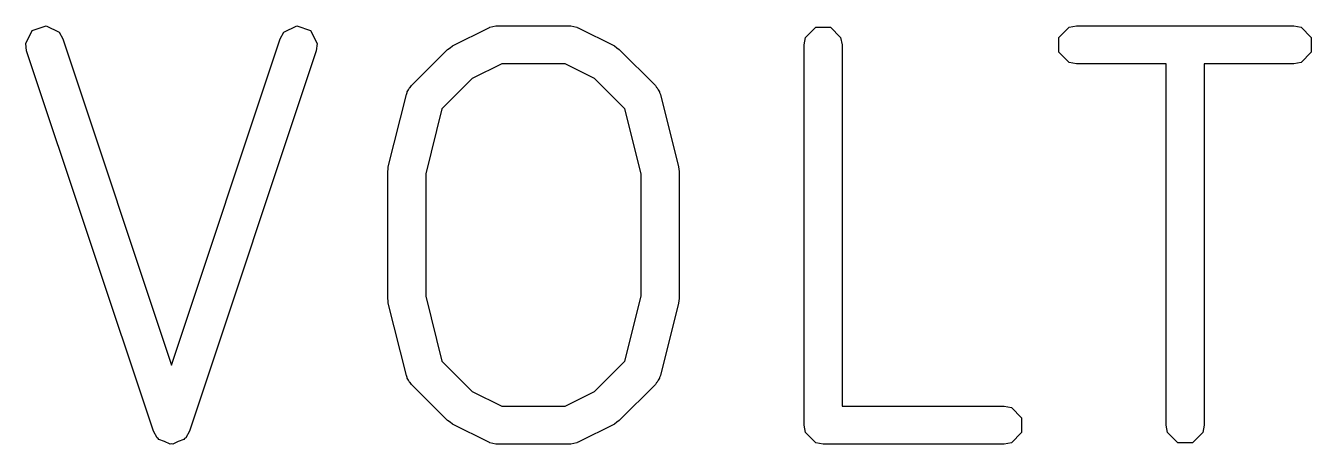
# Model space of a CAD drawing. Header units: millimetres. Extents: x 4 to 152, y 19 to 149.
# Drawn here: x 61.111 to 64.493, y 136.578 to 137.678 of the extents above; entities that cross this region are included whole.
import ezdxf

# ---------------------------------------------------------------- set-up
doc = ezdxf.new("R2010")
doc.units = ezdxf.units.MM
doc.layers.add('F.Silkscreen', color=41, linetype='CONTINUOUS', true_color=0xf2eda1)

msp = doc.modelspace()

# ---------------------------------------------------------------- linework, layer by layer
at = {"layer": 'F.Silkscreen', "linetype": 'CONTINUOUS'}
for p, q in [((61.128267, 137.665354), (61.164571, 137.677455)), ((61.164571, 137.677455), (61.1988, 137.660341)), ((61.78992, 137.66034), (61.824149, 137.677455)), ((61.824149, 137.677455), (61.860453, 137.665353)), ((62.329142, 137.672302), (62.331557, 137.672964)), ((62.331557, 137.672964), (62.332369, 137.673775)), ((62.332369, 137.673775), (62.34023, 137.675339)), ((62.34023, 137.675339), (62.347958, 137.677455)), ((62.347958, 137.677455), (62.349046, 137.677093)), ((62.349046, 137.677093), (62.351503, 137.677581)), ((62.351503, 137.677581), (62.541979, 137.677581)), ((62.541979, 137.677581), (62.544435, 137.677093)), ((62.544435, 137.677093), (62.545524, 137.677455)), ((62.545524, 137.677455), (62.553251, 137.675339)), ((62.553251, 137.675339), (62.561113, 137.673775)), ((62.561113, 137.673775), (62.561924, 137.672964)), ((62.561924, 137.672964), (62.56434, 137.672302)), ((63.162452, 137.646715), (63.189512, 137.673775)), ((63.189512, 137.673775), (63.22778, 137.673775)), ((63.22778, 137.673775), (63.25484, 137.646715)), ((63.829119, 137.646715), (63.856179, 137.673775)), ((63.856179, 137.673775), (63.875313, 137.677581)), ((63.875313, 137.677581), (64.446741, 137.677581)), ((64.446741, 137.677581), (64.465875, 137.673775)), ((64.465875, 137.673775), (64.492935, 137.646715)), ((61.111153, 137.631125), (61.128267, 137.665354)), ((61.1988, 137.660341), (61.208461, 137.643392)), ((61.208461, 137.643392), (61.49436, 136.785695)), ((61.49436, 136.785695), (61.780259, 137.643392)), ((61.780259, 137.643392), (61.78992, 137.66034)), ((61.860453, 137.665353), (61.877567, 137.631125)), ((62.233904, 137.624683), (62.329142, 137.672302)), ((62.56434, 137.672302), (62.659577, 137.624684)), ((63.158646, 137.627581), (63.162452, 137.646715)), ((63.25484, 137.646715), (63.258646, 137.627581)), ((63.829119, 137.608447), (63.829119, 137.646715)), ((64.492935, 137.646715), (64.492935, 137.608447)), ((61.113593, 137.61177), (61.111153, 137.631125)), ((61.446926, 136.61177), (61.113593, 137.61177)), ((61.875127, 137.611769), (61.541794, 136.61177)), ((61.877567, 137.631125), (61.875127, 137.611769)), ((62.125672, 137.520079), (62.22091, 137.615317)), ((62.22091, 137.615317), (62.227569, 137.619768)), ((62.227569, 137.619768), (62.233904, 137.624683)), ((62.659577, 137.624684), (62.66591, 137.619769)), ((62.66591, 137.619769), (62.672572, 137.615317)), ((62.672572, 137.615317), (62.76781, 137.520079)), ((63.158646, 136.627581), (63.158646, 137.627581)), ((63.258646, 137.627581), (63.258646, 136.677581)), ((63.856179, 137.581387), (63.829119, 137.608447)), ((64.492935, 137.608447), (64.465875, 137.581387)), ((62.363307, 137.577581), (62.285881, 137.538869)), ((62.530176, 137.577581), (62.363307, 137.577581)), ((62.6076, 137.538869), (62.530176, 137.577581)), ((63.875313, 137.577581), (63.856179, 137.581387)), ((64.111027, 137.577581), (63.875313, 137.577581)), ((64.111027, 136.627581), (64.111027, 137.577581)), ((64.446741, 137.577581), (64.211027, 137.577581)), ((64.211027, 137.577581), (64.211027, 136.627581)), ((64.465875, 137.581387), (64.446741, 137.577581)), ((62.285881, 137.538869), (62.206175, 137.459163)), ((62.687306, 137.459163), (62.6076, 137.538869)), ((62.114833, 137.503858), (62.118236, 137.508952)), ((62.114833, 137.501748), (62.114833, 137.503858)), ((62.118236, 137.508952), (62.120853, 137.51449)), ((62.120853, 137.51449), (62.122663, 137.515577)), ((62.122663, 137.515577), (62.125672, 137.520079)), ((62.76781, 137.520079), (62.770818, 137.515577)), ((62.770818, 137.515577), (62.772629, 137.51449)), ((62.772629, 137.51449), (62.775245, 137.508952)), ((62.775245, 137.508952), (62.778649, 137.503858)), ((62.778649, 137.503858), (62.778649, 137.501748)), ((62.064901, 137.306375), (62.11252, 137.496851)), ((62.11252, 137.496851), (62.114833, 137.501748)), ((62.778649, 137.501748), (62.780962, 137.496851)), ((62.780962, 137.496851), (62.828581, 137.306375)), ((62.206175, 137.459163), (62.163408, 137.288093)), ((62.730074, 137.288093), (62.687306, 137.459163)), ((62.064603, 137.300258), (62.064901, 137.306375)), ((62.828581, 137.306375), (62.828878, 137.300258)), ((62.063408, 137.294248), (62.064603, 137.300258)), ((62.063408, 136.960915), (62.063408, 137.294248)), ((62.163408, 137.288093), (62.163408, 136.96707)), ((62.730074, 136.96707), (62.730074, 137.288093)), ((62.828878, 137.300258), (62.830074, 137.294248)), ((62.830074, 137.294248), (62.830074, 136.960915)), ((62.163408, 136.96707), (62.206175, 136.796002)), ((62.687306, 136.796001), (62.730074, 136.96707)), ((62.064603, 136.954906), (62.063408, 136.960915)), ((62.064901, 136.948788), (62.064603, 136.954906)), ((62.11252, 136.758312), (62.064901, 136.948788)), ((62.828581, 136.948788), (62.780962, 136.758312)), ((62.828878, 136.954906), (62.828581, 136.948788)), ((62.830074, 136.960915), (62.828878, 136.954906)), ((62.206175, 136.796002), (62.285884, 136.716293)), ((62.607598, 136.716292), (62.687306, 136.796001)), ((62.114833, 136.753416), (62.11252, 136.758312)), ((62.114833, 136.751305), (62.114833, 136.753416)), ((62.118237, 136.74621), (62.114833, 136.751305)), ((62.120853, 136.740673), (62.118237, 136.74621)), ((62.122661, 136.739588), (62.120853, 136.740673)), ((62.125671, 136.735084), (62.122661, 136.739588)), ((62.22091, 136.639845), (62.125671, 136.735084)), ((62.767811, 136.735084), (62.672573, 136.639845)), ((62.77082, 136.739588), (62.767811, 136.735084)), ((62.772629, 136.740673), (62.77082, 136.739588)), ((62.775244, 136.74621), (62.772629, 136.740673)), ((62.778649, 136.751305), (62.775244, 136.74621)), ((62.780962, 136.758312), (62.778649, 136.753416)), ((62.778649, 136.753416), (62.778649, 136.751305)), ((62.285884, 136.716293), (62.363307, 136.677581)), ((62.530176, 136.677581), (62.607598, 136.716292)), ((62.363307, 136.677581), (62.530176, 136.677581)), ((63.258646, 136.677581), (63.684836, 136.677581)), ((63.684836, 136.677581), (63.70397, 136.673775)), ((63.70397, 136.673775), (63.73103, 136.646715)), ((62.227569, 136.635395), (62.22091, 136.639845)), ((62.233904, 136.630479), (62.227569, 136.635395)), ((62.329142, 136.58286), (62.233904, 136.630479)), ((62.659577, 136.630478), (62.56434, 136.58286)), ((62.665904, 136.635389), (62.659577, 136.630478)), ((62.672573, 136.639845), (62.665904, 136.635389)), ((63.162452, 136.608447), (63.158646, 136.627581)), ((63.73103, 136.646715), (63.73103, 136.608447)), ((64.114833, 136.608447), (64.111027, 136.627581)), ((64.211027, 136.627581), (64.207221, 136.608447)), ((61.456587, 136.594822), (61.446926, 136.61177)), ((61.459928, 136.593152), (61.456587, 136.594822)), ((61.4616, 136.589808), (61.459928, 136.593152)), ((61.52879, 136.59315), (61.52712, 136.589809)), ((61.532133, 136.594821), (61.52879, 136.59315)), ((61.541794, 136.61177), (61.532133, 136.594821)), ((63.189512, 136.581387), (63.162452, 136.608447)), ((63.73103, 136.608447), (63.70397, 136.581387)), ((64.141893, 136.581387), (64.114833, 136.608447)), ((64.207221, 136.608447), (64.180161, 136.581387)), ((61.476642, 136.584795), (61.4616, 136.589808)), ((61.490816, 136.577707), (61.476642, 136.584795)), ((61.494359, 136.578889), (61.490816, 136.577707)), ((61.497904, 136.577707), (61.494359, 136.578889)), ((61.512083, 136.584797), (61.497904, 136.577707)), ((61.52712, 136.589809), (61.512083, 136.584797)), ((62.331557, 136.582199), (62.329142, 136.58286)), ((62.332369, 136.581387), (62.331557, 136.582199)), ((62.34023, 136.579824), (62.332369, 136.581387)), ((62.347958, 136.577707), (62.34023, 136.579824)), ((62.349046, 136.57807), (62.347958, 136.577707)), ((62.351503, 136.577581), (62.349046, 136.57807)), ((62.541979, 136.577581), (62.351503, 136.577581)), ((62.544435, 136.57807), (62.541979, 136.577581)), ((62.545524, 136.577707), (62.544435, 136.57807)), ((62.553251, 136.579824), (62.545524, 136.577707)), ((62.561113, 136.581387), (62.553251, 136.579824)), ((62.561924, 136.582199), (62.561113, 136.581387)), ((62.56434, 136.58286), (62.561924, 136.582199)), ((63.208646, 136.577581), (63.189512, 136.581387)), ((63.684836, 136.577581), (63.208646, 136.577581)), ((63.70397, 136.581387), (63.684836, 136.577581)), ((64.180161, 136.581387), (64.141893, 136.581387))]:
    msp.add_line(p, q, dxfattribs=at)

doc.saveas('drawing.dxf')
